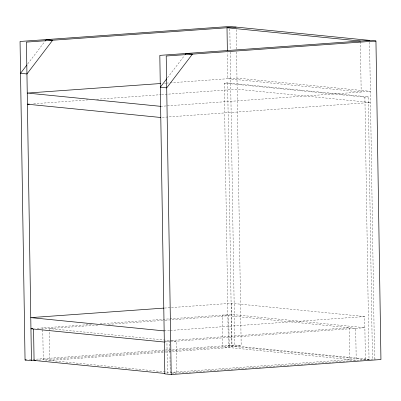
<?xml version="1.0" encoding="UTF-8"?>
<svg xmlns="http://www.w3.org/2000/svg" width="401" height="401" viewBox="0 0 401 401"><rect width="100%" height="100%" fill="white"/><g stroke="black" fill="none" stroke-linecap="round" stroke-linejoin="round"><path stroke-width="0.3" stroke-dasharray="2 1.5" d="M27.734 63.894L44.752 41.579M167.503 77.804L184.52 55.483M164.57 83.248L165.819 83.157M166.445 83.112L169.563 82.892M170.189 82.847L236.981 78.07L370.354 91.338L166.861 105.889M369.035 359.918L228.354 345.918L224.224 83.137L227.633 82.897L368.313 96.892L372.444 359.672M33.664 103.769L89.217 99.794M96.706 99.263L161.001 94.661M161.623 94.616L237.156 89.217L370.529 102.486L160.791 117.488M160.616 106.335L166.235 105.934M224.224 83.137L364.905 97.137L368.313 96.892M164.48 308.063L231.332 303.281L364.704 316.554L365.381 359.552M37.198 328.324L92.801 324.349M100.115 323.828L231.507 314.429L364.88 327.702L164.32 342.043M97.779 325.086L49.143 328.564L49.639 360.419L163.753 352.258M108.38 324.329L164.5 320.314M165.122 320.269L228.725 315.722L229.227 347.577L164.375 352.213M164.144 330.895L169.768 330.494M170.395 330.449L364.704 316.554M171.593 340.429L349.311 327.722L349.807 359.572L170.846 372.369M29.423 359.677L164.876 349.988M165.503 349.943L234.791 344.99L241.181 345.627L236.56 51.343M228.354 345.918L231.763 345.672L369.953 359.426M38.937 360.088L241.181 345.627M171.688 373.406L375.717 359.01M165.072 341.667L166.941 341.858L167.443 373.707M369.582 42.24L374.554 358.895M364.905 97.137L369.025 359.291M360.384 41.654L361.176 91.994L227.803 78.726L227.392 52.621M236.219 29.589L236.525 49.007M229.823 28.972L230.149 49.624M230.189 52.125L234.791 344.99M231.332 303.281L232.009 346.284M227.633 82.897L231.763 345.672M169.723 340.564L169.919 353.055M169.979 356.8L170.225 372.414M42.767 329.176L42.747 327.928L176.119 341.201L176.62 373.05L43.248 359.782L42.777 329.802M355.702 328.359L222.329 315.086L222.831 346.94L356.203 360.208L355.702 328.359"/><path stroke-width="0.6" d="M26.977 64.887L20.551 73.318L26.947 73.954L52.661 40.23L46.265 39.594L45.133 41.082M166.746 78.796L160.32 87.228L166.711 87.864L192.43 54.135L186.034 53.498L185.277 54.491M236.179 27.108L26.446 42.105L31.448 360.624L35.905 360.304M369.552 40.376L159.819 55.373L164.821 373.892L171.217 374.529L380.95 359.532L375.948 41.012L229.783 26.471L20.05 41.468L25.052 359.988L31.448 360.624M375.948 41.012L166.209 56.01L171.217 374.529M160.826 83.513L27.243 93.067L160.616 106.335M29.293 104.08L27.418 104.215L160.791 117.488M163.854 308.108L30.772 317.622L164.144 330.895M32.822 328.64L30.947 328.77L164.32 342.043M25.052 359.988L26.301 359.897M360.374 41.032L227.001 27.759L227.367 50.757M164.951 373.461L34.07 360.439L33.579 329.211"/></g></svg>
